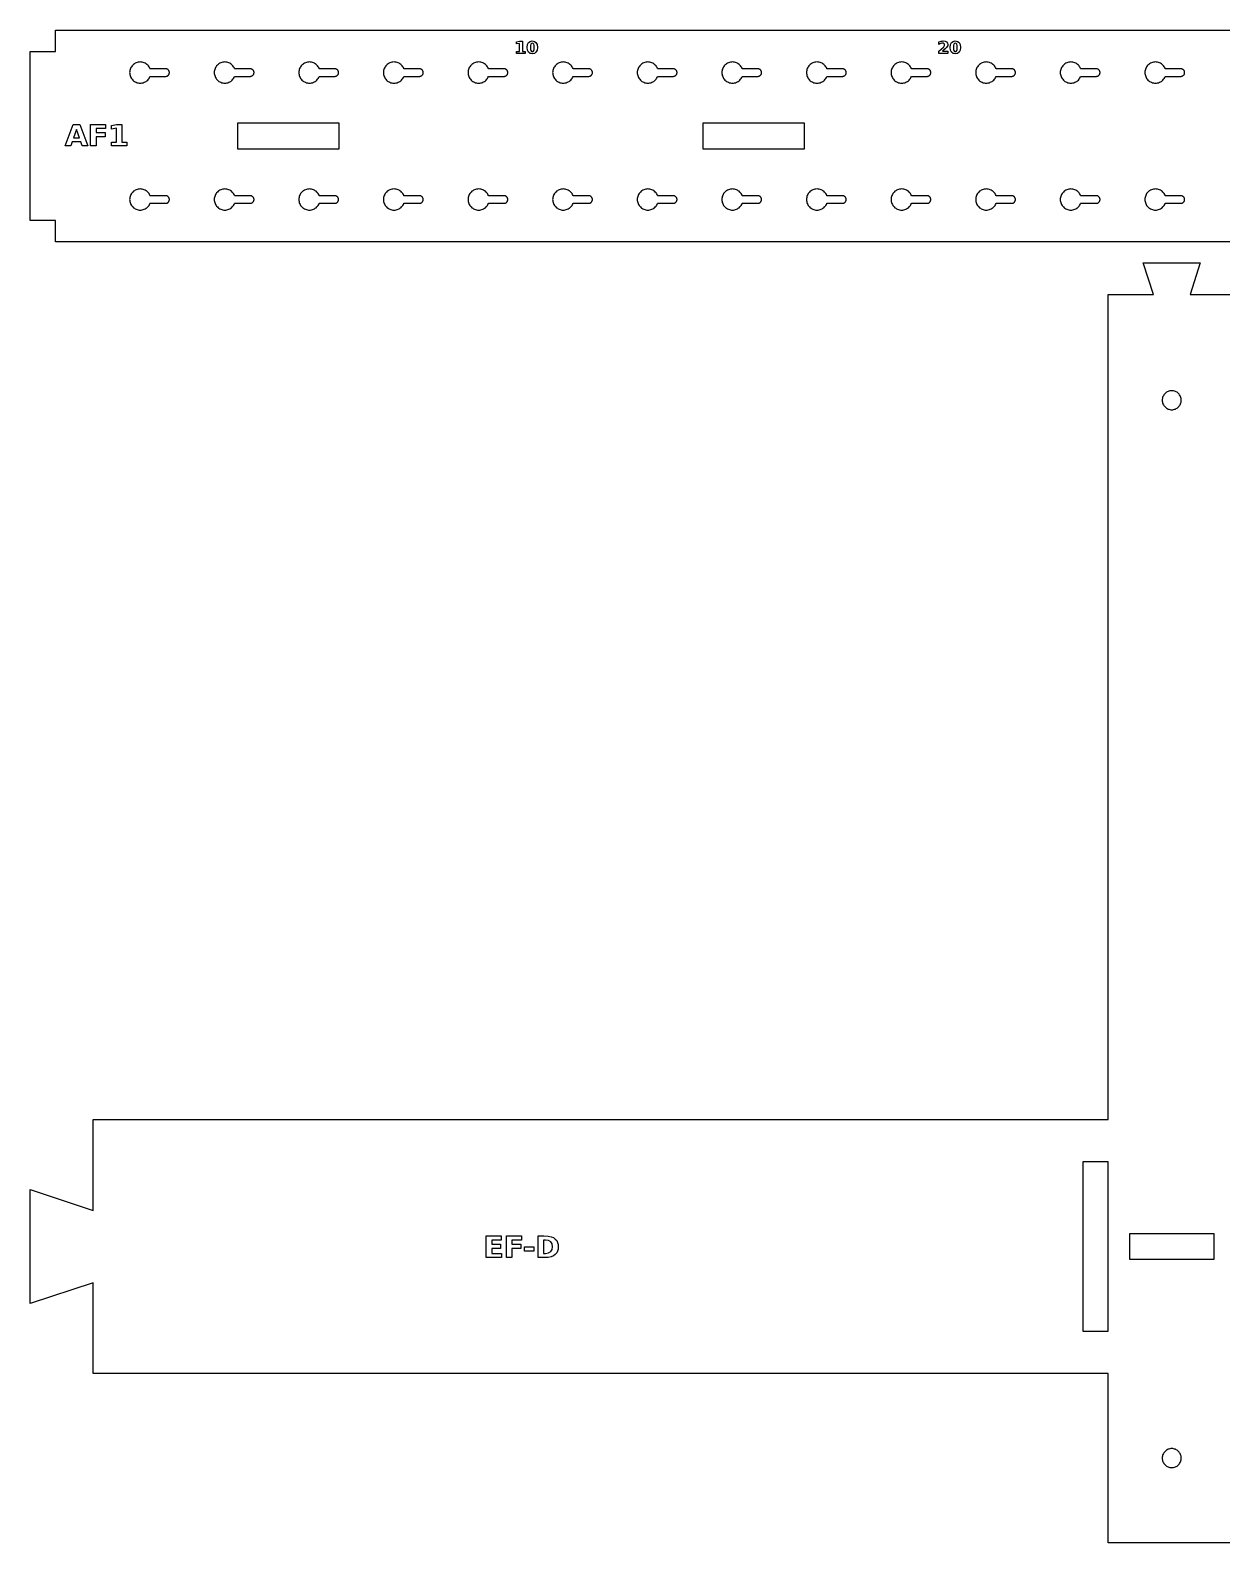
# Model space of a CAD drawing. Header units: millimetres. Extents: x 12 to 587, y 12 to 370.
# Drawn here: x 12.5 to 294.2, y 12.5 to 369.9 of the extents above; entities that cross this region are included whole.
import ezdxf

# ---------------------------------------------------------------- set-up
doc = ezdxf.new("R2010")
doc.units = ezdxf.units.MM
doc.layers.add('CUT', color=1, linetype='Continuous')
doc.layers.add('ENGRAVE', color=5, linetype='Continuous')

msp = doc.modelspace()

# ---------------------------------------------------------------- linework, layer by layer
at = {"layer": 'CUT', "color": 1}
for points in [[(18.5, 369.93), (448.5, 369.93), (448.5, 350.67), (458.4, 353.93), (458.4, 335.93), (448.5, 339.18), (448.5, 319.93), (18.5, 319.93), (18.5, 324.93), (12.5, 324.93), (12.5, 364.93), (18.5, 364.93)], [(40.43, 358.34), (40.58, 358.54), (40.7, 358.75), (40.81, 358.97), (40.83, 359.03), (44.5, 359.03), (44.59, 359.03), (44.68, 359.04), (44.76, 359.06), (44.84, 359.09), (44.92, 359.13), (45, 359.18), (45.07, 359.23), (45.14, 359.29), (45.2, 359.35), (45.25, 359.42), (45.29, 359.5), (45.33, 359.58), (45.36, 359.66), (45.38, 359.75), (45.4, 359.84), (45.4, 359.93), (45.4, 360.01), (45.38, 360.1), (45.36, 360.19), (45.33, 360.27), (45.29, 360.35), (45.25, 360.43), (45.2, 360.5), (45.14, 360.56), (45.07, 360.62), (45, 360.67), (44.92, 360.72), (44.84, 360.76), (44.76, 360.79), (44.68, 360.81), (44.59, 360.82), (44.5, 360.82), (40.83, 360.82), (40.81, 360.88), (40.7, 361.1), (40.58, 361.31), (40.43, 361.51), (40.27, 361.69), (40.09, 361.86), (39.89, 362), (39.68, 362.13), (39.46, 362.23), (39.23, 362.32), (38.99, 362.38), (38.75, 362.41), (38.5, 362.43), (38.25, 362.41), (38.01, 362.38), (37.77, 362.32), (37.54, 362.23), (37.32, 362.13), (37.11, 362), (36.91, 361.86), (36.73, 361.69), (36.57, 361.51), (36.42, 361.31), (36.3, 361.1), (36.19, 360.88), (36.11, 360.65), (36.05, 360.41), (36.01, 360.17), (36, 359.93), (36.01, 359.68), (36.05, 359.44), (36.11, 359.2), (36.19, 358.97), (36.3, 358.75), (36.42, 358.54), (36.57, 358.34), (36.73, 358.16), (36.91, 357.99), (37.11, 357.85), (37.32, 357.72), (37.54, 357.62), (37.77, 357.53), (38.01, 357.47), (38.25, 357.44), (38.5, 357.43), (38.75, 357.44), (38.99, 357.47), (39.23, 357.53), (39.46, 357.62), (39.68, 357.72), (39.89, 357.85), (40.09, 357.99), (40.27, 358.16)], [(60.43, 358.34), (60.58, 358.54), (60.7, 358.75), (60.81, 358.97), (60.83, 359.03), (64.5, 359.03), (64.59, 359.03), (64.68, 359.04), (64.76, 359.06), (64.84, 359.09), (64.92, 359.13), (65, 359.18), (65.07, 359.23), (65.14, 359.29), (65.2, 359.35), (65.25, 359.42), (65.29, 359.5), (65.33, 359.58), (65.36, 359.66), (65.38, 359.75), (65.4, 359.84), (65.4, 359.93), (65.4, 360.01), (65.38, 360.1), (65.36, 360.19), (65.33, 360.27), (65.29, 360.35), (65.25, 360.43), (65.2, 360.5), (65.14, 360.56), (65.07, 360.62), (65, 360.67), (64.92, 360.72), (64.84, 360.76), (64.76, 360.79), (64.68, 360.81), (64.59, 360.82), (64.5, 360.82), (60.83, 360.82), (60.81, 360.88), (60.7, 361.1), (60.58, 361.31), (60.43, 361.51), (60.27, 361.69), (60.09, 361.86), (59.89, 362), (59.68, 362.13), (59.46, 362.23), (59.23, 362.32), (58.99, 362.38), (58.75, 362.41), (58.5, 362.43), (58.25, 362.41), (58.01, 362.38), (57.77, 362.32), (57.54, 362.23), (57.32, 362.13), (57.11, 362), (56.91, 361.86), (56.73, 361.69), (56.57, 361.51), (56.42, 361.31), (56.3, 361.1), (56.19, 360.88), (56.11, 360.65), (56.05, 360.41), (56.01, 360.17), (56, 359.93), (56.01, 359.68), (56.05, 359.44), (56.11, 359.2), (56.19, 358.97), (56.3, 358.75), (56.42, 358.54), (56.57, 358.34), (56.73, 358.16), (56.91, 357.99), (57.11, 357.85), (57.32, 357.72), (57.54, 357.62), (57.77, 357.53), (58.01, 357.47), (58.25, 357.44), (58.5, 357.43), (58.75, 357.44), (58.99, 357.47), (59.23, 357.53), (59.46, 357.62), (59.68, 357.72), (59.89, 357.85), (60.09, 357.99), (60.27, 358.16)], [(80.43, 358.34), (80.58, 358.54), (80.7, 358.75), (80.81, 358.97), (80.83, 359.03), (84.5, 359.03), (84.59, 359.03), (84.68, 359.04), (84.76, 359.06), (84.84, 359.09), (84.92, 359.13), (85, 359.18), (85.07, 359.23), (85.14, 359.29), (85.2, 359.35), (85.25, 359.42), (85.29, 359.5), (85.33, 359.58), (85.36, 359.66), (85.38, 359.75), (85.4, 359.84), (85.4, 359.93), (85.4, 360.01), (85.38, 360.1), (85.36, 360.19), (85.33, 360.27), (85.29, 360.35), (85.25, 360.43), (85.2, 360.5), (85.14, 360.56), (85.07, 360.62), (85, 360.67), (84.92, 360.72), (84.84, 360.76), (84.76, 360.79), (84.68, 360.81), (84.59, 360.82), (84.5, 360.82), (80.83, 360.82), (80.81, 360.88), (80.7, 361.1), (80.58, 361.31), (80.43, 361.51), (80.27, 361.69), (80.09, 361.86), (79.89, 362), (79.68, 362.13), (79.46, 362.23), (79.23, 362.32), (78.99, 362.38), (78.75, 362.41), (78.5, 362.43), (78.25, 362.41), (78.01, 362.38), (77.77, 362.32), (77.54, 362.23), (77.32, 362.13), (77.11, 362), (76.91, 361.86), (76.73, 361.69), (76.57, 361.51), (76.42, 361.31), (76.3, 361.1), (76.19, 360.88), (76.11, 360.65), (76.05, 360.41), (76.01, 360.17), (76, 359.93), (76.01, 359.68), (76.05, 359.44), (76.11, 359.2), (76.19, 358.97), (76.3, 358.75), (76.42, 358.54), (76.57, 358.34), (76.73, 358.16), (76.91, 357.99), (77.11, 357.85), (77.32, 357.72), (77.54, 357.62), (77.77, 357.53), (78.01, 357.47), (78.25, 357.44), (78.5, 357.43), (78.75, 357.44), (78.99, 357.47), (79.23, 357.53), (79.46, 357.62), (79.68, 357.72), (79.89, 357.85), (80.09, 357.99), (80.27, 358.16)], [(100.43, 358.34), (100.58, 358.54), (100.7, 358.75), (100.81, 358.97), (100.83, 359.03), (104.5, 359.03), (104.59, 359.03), (104.68, 359.04), (104.76, 359.06), (104.84, 359.09), (104.92, 359.13), (105, 359.18), (105.07, 359.23), (105.14, 359.29), (105.2, 359.35), (105.25, 359.42), (105.29, 359.5), (105.33, 359.58), (105.36, 359.66), (105.38, 359.75), (105.4, 359.84), (105.4, 359.93), (105.4, 360.01), (105.38, 360.1), (105.36, 360.19), (105.33, 360.27), (105.29, 360.35), (105.25, 360.43), (105.2, 360.5), (105.14, 360.56), (105.07, 360.62), (105, 360.67), (104.92, 360.72), (104.84, 360.76), (104.76, 360.79), (104.68, 360.81), (104.59, 360.82), (104.5, 360.82), (100.83, 360.82), (100.81, 360.88), (100.7, 361.1), (100.58, 361.31), (100.43, 361.51), (100.27, 361.69), (100.09, 361.86), (99.89, 362), (99.68, 362.13), (99.46, 362.23), (99.23, 362.32), (98.99, 362.38), (98.75, 362.41), (98.5, 362.43), (98.25, 362.41), (98.01, 362.38), (97.77, 362.32), (97.54, 362.23), (97.32, 362.13), (97.11, 362), (96.91, 361.86), (96.73, 361.69), (96.57, 361.51), (96.42, 361.31), (96.3, 361.1), (96.19, 360.88), (96.11, 360.65), (96.05, 360.41), (96.01, 360.17), (96, 359.93), (96.01, 359.68), (96.05, 359.44), (96.11, 359.2), (96.19, 358.97), (96.3, 358.75), (96.42, 358.54), (96.57, 358.34), (96.73, 358.16), (96.91, 357.99), (97.11, 357.85), (97.32, 357.72), (97.54, 357.62), (97.77, 357.53), (98.01, 357.47), (98.25, 357.44), (98.5, 357.43), (98.75, 357.44), (98.99, 357.47), (99.23, 357.53), (99.46, 357.62), (99.68, 357.72), (99.89, 357.85), (100.09, 357.99), (100.27, 358.16)], [(120.43, 358.34), (120.58, 358.54), (120.7, 358.75), (120.81, 358.97), (120.83, 359.03), (124.5, 359.03), (124.59, 359.03), (124.68, 359.04), (124.76, 359.06), (124.84, 359.09), (124.92, 359.13), (125, 359.18), (125.07, 359.23), (125.14, 359.29), (125.2, 359.35), (125.25, 359.42), (125.29, 359.5), (125.33, 359.58), (125.36, 359.66), (125.38, 359.75), (125.4, 359.84), (125.4, 359.93), (125.4, 360.01), (125.38, 360.1), (125.36, 360.19), (125.33, 360.27), (125.29, 360.35), (125.25, 360.43), (125.2, 360.5), (125.14, 360.56), (125.07, 360.62), (125, 360.67), (124.92, 360.72), (124.84, 360.76), (124.76, 360.79), (124.68, 360.81), (124.59, 360.82), (124.5, 360.82), (120.83, 360.82), (120.81, 360.88), (120.7, 361.1), (120.58, 361.31), (120.43, 361.51), (120.27, 361.69), (120.09, 361.86), (119.89, 362), (119.68, 362.13), (119.46, 362.23), (119.23, 362.32), (118.99, 362.38), (118.75, 362.41), (118.5, 362.43), (118.25, 362.41), (118.01, 362.38), (117.77, 362.32), (117.54, 362.23), (117.32, 362.13), (117.11, 362), (116.91, 361.86), (116.73, 361.69), (116.57, 361.51), (116.42, 361.31), (116.3, 361.1), (116.19, 360.88), (116.11, 360.65), (116.05, 360.41), (116.01, 360.17), (116, 359.93), (116.01, 359.68), (116.05, 359.44), (116.11, 359.2), (116.19, 358.97), (116.3, 358.75), (116.42, 358.54), (116.57, 358.34), (116.73, 358.16), (116.91, 357.99), (117.11, 357.85), (117.32, 357.72), (117.54, 357.62), (117.77, 357.53), (118.01, 357.47), (118.25, 357.44), (118.5, 357.43), (118.75, 357.44), (118.99, 357.47), (119.23, 357.53), (119.46, 357.62), (119.68, 357.72), (119.89, 357.85), (120.09, 357.99), (120.27, 358.16)], [(140.43, 358.34), (140.58, 358.54), (140.7, 358.75), (140.81, 358.97), (140.83, 359.03), (144.5, 359.03), (144.59, 359.03), (144.68, 359.04), (144.76, 359.06), (144.84, 359.09), (144.92, 359.13), (145, 359.18), (145.07, 359.23), (145.14, 359.29), (145.2, 359.35), (145.25, 359.42), (145.29, 359.5), (145.33, 359.58), (145.36, 359.66), (145.38, 359.75), (145.4, 359.84), (145.4, 359.93), (145.4, 360.01), (145.38, 360.1), (145.36, 360.19), (145.33, 360.27), (145.29, 360.35), (145.25, 360.43), (145.2, 360.5), (145.14, 360.56), (145.07, 360.62), (145, 360.67), (144.92, 360.72), (144.84, 360.76), (144.76, 360.79), (144.68, 360.81), (144.59, 360.82), (144.5, 360.82), (140.83, 360.82), (140.81, 360.88), (140.7, 361.1), (140.58, 361.31), (140.43, 361.51), (140.27, 361.69), (140.09, 361.86), (139.89, 362), (139.68, 362.13), (139.46, 362.23), (139.23, 362.32), (138.99, 362.38), (138.75, 362.41), (138.5, 362.43), (138.25, 362.41), (138.01, 362.38), (137.77, 362.32), (137.54, 362.23), (137.32, 362.13), (137.11, 362), (136.91, 361.86), (136.73, 361.69), (136.57, 361.51), (136.42, 361.31), (136.3, 361.1), (136.19, 360.88), (136.11, 360.65), (136.05, 360.41), (136.01, 360.17), (136, 359.93), (136.01, 359.68), (136.05, 359.44), (136.11, 359.2), (136.19, 358.97), (136.3, 358.75), (136.42, 358.54), (136.57, 358.34), (136.73, 358.16), (136.91, 357.99), (137.11, 357.85), (137.32, 357.72), (137.54, 357.62), (137.77, 357.53), (138.01, 357.47), (138.25, 357.44), (138.5, 357.43), (138.75, 357.44), (138.99, 357.47), (139.23, 357.53), (139.46, 357.62), (139.68, 357.72), (139.89, 357.85), (140.09, 357.99), (140.27, 358.16)], [(160.43, 358.34), (160.58, 358.54), (160.7, 358.75), (160.81, 358.97), (160.83, 359.03), (164.5, 359.03), (164.59, 359.03), (164.68, 359.04), (164.76, 359.06), (164.84, 359.09), (164.92, 359.13), (165, 359.18), (165.07, 359.23), (165.14, 359.29), (165.2, 359.35), (165.25, 359.42), (165.29, 359.5), (165.33, 359.58), (165.36, 359.66), (165.38, 359.75), (165.4, 359.84), (165.4, 359.93), (165.4, 360.01), (165.38, 360.1), (165.36, 360.19), (165.33, 360.27), (165.29, 360.35), (165.25, 360.43), (165.2, 360.5), (165.14, 360.56), (165.07, 360.62), (165, 360.67), (164.92, 360.72), (164.84, 360.76), (164.76, 360.79), (164.68, 360.81), (164.59, 360.82), (164.5, 360.82), (160.83, 360.82), (160.81, 360.88), (160.7, 361.1), (160.58, 361.31), (160.43, 361.51), (160.27, 361.69), (160.09, 361.86), (159.89, 362), (159.68, 362.13), (159.46, 362.23), (159.23, 362.32), (158.99, 362.38), (158.75, 362.41), (158.5, 362.43), (158.25, 362.41), (158.01, 362.38), (157.77, 362.32), (157.54, 362.23), (157.32, 362.13), (157.11, 362), (156.91, 361.86), (156.73, 361.69), (156.57, 361.51), (156.42, 361.31), (156.3, 361.1), (156.19, 360.88), (156.11, 360.65), (156.05, 360.41), (156.01, 360.17), (156, 359.93), (156.01, 359.68), (156.05, 359.44), (156.11, 359.2), (156.19, 358.97), (156.3, 358.75), (156.42, 358.54), (156.57, 358.34), (156.73, 358.16), (156.91, 357.99), (157.11, 357.85), (157.32, 357.72), (157.54, 357.62), (157.77, 357.53), (158.01, 357.47), (158.25, 357.44), (158.5, 357.43), (158.75, 357.44), (158.99, 357.47), (159.23, 357.53), (159.46, 357.62), (159.68, 357.72), (159.89, 357.85), (160.09, 357.99), (160.27, 358.16)], [(180.43, 358.34), (180.58, 358.54), (180.7, 358.75), (180.81, 358.97), (180.83, 359.03), (184.5, 359.03), (184.59, 359.03), (184.68, 359.04), (184.76, 359.06), (184.84, 359.09), (184.92, 359.13), (185, 359.18), (185.07, 359.23), (185.14, 359.29), (185.2, 359.35), (185.25, 359.42), (185.29, 359.5), (185.33, 359.58), (185.36, 359.66), (185.38, 359.75), (185.4, 359.84), (185.4, 359.93), (185.4, 360.01), (185.38, 360.1), (185.36, 360.19), (185.33, 360.27), (185.29, 360.35), (185.25, 360.43), (185.2, 360.5), (185.14, 360.56), (185.07, 360.62), (185, 360.67), (184.92, 360.72), (184.84, 360.76), (184.76, 360.79), (184.68, 360.81), (184.59, 360.82), (184.5, 360.82), (180.83, 360.82), (180.81, 360.88), (180.7, 361.1), (180.58, 361.31), (180.43, 361.51), (180.27, 361.69), (180.09, 361.86), (179.89, 362), (179.68, 362.13), (179.46, 362.23), (179.23, 362.32), (178.99, 362.38), (178.75, 362.41), (178.5, 362.43), (178.25, 362.41), (178.01, 362.38), (177.77, 362.32), (177.54, 362.23), (177.32, 362.13), (177.11, 362), (176.91, 361.86), (176.73, 361.69), (176.57, 361.51), (176.42, 361.31), (176.3, 361.1), (176.19, 360.88), (176.11, 360.65), (176.05, 360.41), (176.01, 360.17), (176, 359.93), (176.01, 359.68), (176.05, 359.44), (176.11, 359.2), (176.19, 358.97), (176.3, 358.75), (176.42, 358.54), (176.57, 358.34), (176.73, 358.16), (176.91, 357.99), (177.11, 357.85), (177.32, 357.72), (177.54, 357.62), (177.77, 357.53), (178.01, 357.47), (178.25, 357.44), (178.5, 357.43), (178.75, 357.44), (178.99, 357.47), (179.23, 357.53), (179.46, 357.62), (179.68, 357.72), (179.89, 357.85), (180.09, 357.99), (180.27, 358.16)], [(200.43, 358.34), (200.58, 358.54), (200.7, 358.75), (200.81, 358.97), (200.83, 359.03), (204.5, 359.03), (204.59, 359.03), (204.68, 359.04), (204.76, 359.06), (204.84, 359.09), (204.92, 359.13), (205, 359.18), (205.07, 359.23), (205.14, 359.29), (205.2, 359.35), (205.25, 359.42), (205.29, 359.5), (205.33, 359.58), (205.36, 359.66), (205.38, 359.75), (205.4, 359.84), (205.4, 359.93), (205.4, 360.01), (205.38, 360.1), (205.36, 360.19), (205.33, 360.27), (205.29, 360.35), (205.25, 360.43), (205.2, 360.5), (205.14, 360.56), (205.07, 360.62), (205, 360.67), (204.92, 360.72), (204.84, 360.76), (204.76, 360.79), (204.68, 360.81), (204.59, 360.82), (204.5, 360.82), (200.83, 360.82), (200.81, 360.88), (200.7, 361.1), (200.58, 361.31), (200.43, 361.51), (200.27, 361.69), (200.09, 361.86), (199.89, 362), (199.68, 362.13), (199.46, 362.23), (199.23, 362.32), (198.99, 362.38), (198.75, 362.41), (198.5, 362.43), (198.25, 362.41), (198.01, 362.38), (197.77, 362.32), (197.54, 362.23), (197.32, 362.13), (197.11, 362), (196.91, 361.86), (196.73, 361.69), (196.57, 361.51), (196.42, 361.31), (196.3, 361.1), (196.19, 360.88), (196.11, 360.65), (196.05, 360.41), (196.01, 360.17), (196, 359.93), (196.01, 359.68), (196.05, 359.44), (196.11, 359.2), (196.19, 358.97), (196.3, 358.75), (196.42, 358.54), (196.57, 358.34), (196.73, 358.16), (196.91, 357.99), (197.11, 357.85), (197.32, 357.72), (197.54, 357.62), (197.77, 357.53), (198.01, 357.47), (198.25, 357.44), (198.5, 357.43), (198.75, 357.44), (198.99, 357.47), (199.23, 357.53), (199.46, 357.62), (199.68, 357.72), (199.89, 357.85), (200.09, 357.99), (200.27, 358.16)], [(220.27, 358.16), (220.43, 358.34), (220.58, 358.54), (220.7, 358.75), (220.81, 358.97), (220.83, 359.03), (224.5, 359.03), (224.59, 359.03), (224.68, 359.04), (224.76, 359.06), (224.84, 359.09), (224.92, 359.13), (225, 359.18), (225.07, 359.23), (225.14, 359.29), (225.2, 359.35), (225.25, 359.42), (225.29, 359.5), (225.33, 359.58), (225.36, 359.66), (225.38, 359.75), (225.4, 359.84), (225.4, 359.93), (225.4, 360.01), (225.38, 360.1), (225.36, 360.19), (225.33, 360.27), (225.29, 360.35), (225.25, 360.43), (225.2, 360.5), (225.14, 360.56), (225.07, 360.62), (225, 360.67), (224.92, 360.72), (224.84, 360.76), (224.76, 360.79), (224.68, 360.81), (224.59, 360.82), (224.5, 360.82), (220.83, 360.82), (220.81, 360.88), (220.7, 361.1), (220.58, 361.31), (220.43, 361.51), (220.27, 361.69), (220.09, 361.86), (219.89, 362), (219.68, 362.13), (219.46, 362.23), (219.23, 362.32), (218.99, 362.38), (218.75, 362.41), (218.5, 362.43), (218.25, 362.41), (218.01, 362.38), (217.77, 362.32), (217.54, 362.23), (217.32, 362.13), (217.11, 362), (216.91, 361.86), (216.73, 361.69), (216.57, 361.51), (216.42, 361.31), (216.3, 361.1), (216.19, 360.88), (216.11, 360.65), (216.05, 360.41), (216.01, 360.17), (216, 359.93), (216.01, 359.68), (216.05, 359.44), (216.11, 359.2), (216.19, 358.97), (216.3, 358.75), (216.42, 358.54), (216.57, 358.34), (216.73, 358.16), (216.91, 357.99), (217.11, 357.85), (217.32, 357.72), (217.54, 357.62), (217.77, 357.53), (218.01, 357.47), (218.25, 357.44), (218.5, 357.43), (218.75, 357.44), (218.99, 357.47), (219.23, 357.53), (219.46, 357.62), (219.68, 357.72), (219.89, 357.85), (220.09, 357.99)], [(240.27, 358.16), (240.43, 358.34), (240.58, 358.54), (240.7, 358.75), (240.81, 358.97), (240.83, 359.03), (244.5, 359.03), (244.59, 359.03), (244.68, 359.04), (244.76, 359.06), (244.84, 359.09), (244.92, 359.13), (245, 359.18), (245.07, 359.23), (245.14, 359.29), (245.2, 359.35), (245.25, 359.42), (245.29, 359.5), (245.33, 359.58), (245.36, 359.66), (245.38, 359.75), (245.4, 359.84), (245.4, 359.93), (245.4, 360.01), (245.38, 360.1), (245.36, 360.19), (245.33, 360.27), (245.29, 360.35), (245.25, 360.43), (245.2, 360.5), (245.14, 360.56), (245.07, 360.62), (245, 360.67), (244.92, 360.72), (244.84, 360.76), (244.76, 360.79), (244.68, 360.81), (244.59, 360.82), (244.5, 360.82), (240.83, 360.82), (240.81, 360.88), (240.7, 361.1), (240.58, 361.31), (240.43, 361.51), (240.27, 361.69), (240.09, 361.86), (239.89, 362), (239.68, 362.13), (239.46, 362.23), (239.23, 362.32), (238.99, 362.38), (238.75, 362.41), (238.5, 362.43), (238.25, 362.41), (238.01, 362.38), (237.77, 362.32), (237.54, 362.23), (237.32, 362.13), (237.11, 362), (236.91, 361.86), (236.73, 361.69), (236.57, 361.51), (236.42, 361.31), (236.3, 361.1), (236.19, 360.88), (236.11, 360.65), (236.05, 360.41), (236.01, 360.17), (236, 359.93), (236.01, 359.68), (236.05, 359.44), (236.11, 359.2), (236.19, 358.97), (236.3, 358.75), (236.42, 358.54), (236.57, 358.34), (236.73, 358.16), (236.91, 357.99), (237.11, 357.85), (237.32, 357.72), (237.54, 357.62), (237.77, 357.53), (238.01, 357.47), (238.25, 357.44), (238.5, 357.43), (238.75, 357.44), (238.99, 357.47), (239.23, 357.53), (239.46, 357.62), (239.68, 357.72), (239.89, 357.85), (240.09, 357.99)], [(260.43, 358.34), (260.58, 358.54), (260.7, 358.75), (260.81, 358.97), (260.83, 359.03), (264.5, 359.03), (264.59, 359.03), (264.68, 359.04), (264.76, 359.06), (264.84, 359.09), (264.92, 359.13), (265, 359.18), (265.07, 359.23), (265.14, 359.29), (265.2, 359.35), (265.25, 359.42), (265.29, 359.5), (265.33, 359.58), (265.36, 359.66), (265.38, 359.75), (265.4, 359.84), (265.4, 359.93), (265.4, 360.01), (265.38, 360.1), (265.36, 360.19), (265.33, 360.27), (265.29, 360.35), (265.25, 360.43), (265.2, 360.5), (265.14, 360.56), (265.07, 360.62), (265, 360.67), (264.92, 360.72), (264.84, 360.76), (264.76, 360.79), (264.68, 360.81), (264.59, 360.82), (264.5, 360.82), (260.83, 360.82), (260.81, 360.88), (260.7, 361.1), (260.58, 361.31), (260.43, 361.51), (260.27, 361.69), (260.09, 361.86), (259.89, 362), (259.68, 362.13), (259.46, 362.23), (259.23, 362.32), (258.99, 362.38), (258.75, 362.41), (258.5, 362.43), (258.25, 362.41), (258.01, 362.38), (257.77, 362.32), (257.54, 362.23), (257.32, 362.13), (257.11, 362), (256.91, 361.86), (256.73, 361.69), (256.57, 361.51), (256.42, 361.31), (256.3, 361.1), (256.19, 360.88), (256.11, 360.65), (256.05, 360.41), (256.01, 360.17), (256, 359.93), (256.01, 359.68), (256.05, 359.44), (256.11, 359.2), (256.19, 358.97), (256.3, 358.75), (256.42, 358.54), (256.57, 358.34), (256.73, 358.16), (256.91, 357.99), (257.11, 357.85), (257.32, 357.72), (257.54, 357.62), (257.77, 357.53), (258.01, 357.47), (258.25, 357.44), (258.5, 357.43), (258.75, 357.44), (258.99, 357.47), (259.23, 357.53), (259.46, 357.62), (259.68, 357.72), (259.89, 357.85), (260.09, 357.99), (260.27, 358.16)], [(280.43, 358.34), (280.58, 358.54), (280.7, 358.75), (280.81, 358.97), (280.83, 359.03), (284.5, 359.03), (284.59, 359.03), (284.68, 359.04), (284.76, 359.06), (284.84, 359.09), (284.92, 359.13), (285, 359.18), (285.07, 359.23), (285.14, 359.29), (285.2, 359.35), (285.25, 359.42), (285.29, 359.5), (285.33, 359.58), (285.36, 359.66), (285.38, 359.75), (285.4, 359.84), (285.4, 359.93), (285.4, 360.01), (285.38, 360.1), (285.36, 360.19), (285.33, 360.27), (285.29, 360.35), (285.25, 360.43), (285.2, 360.5), (285.14, 360.56), (285.07, 360.62), (285, 360.67), (284.92, 360.72), (284.84, 360.76), (284.76, 360.79), (284.68, 360.81), (284.59, 360.82), (284.5, 360.82), (280.83, 360.82), (280.81, 360.88), (280.7, 361.1), (280.58, 361.31), (280.43, 361.51), (280.27, 361.69), (280.09, 361.86), (279.89, 362), (279.68, 362.13), (279.46, 362.23), (279.23, 362.32), (278.99, 362.38), (278.75, 362.41), (278.5, 362.43), (278.25, 362.41), (278.01, 362.38), (277.77, 362.32), (277.54, 362.23), (277.32, 362.13), (277.11, 362), (276.91, 361.86), (276.73, 361.69), (276.57, 361.51), (276.42, 361.31), (276.3, 361.1), (276.19, 360.88), (276.11, 360.65), (276.05, 360.41), (276.01, 360.17), (276, 359.93), (276.01, 359.68), (276.05, 359.44), (276.11, 359.2), (276.19, 358.97), (276.3, 358.75), (276.42, 358.54), (276.57, 358.34), (276.73, 358.16), (276.91, 357.99), (277.11, 357.85), (277.32, 357.72), (277.54, 357.62), (277.77, 357.53), (278.01, 357.47), (278.25, 357.44), (278.5, 357.43), (278.75, 357.44), (278.99, 357.47), (279.23, 357.53), (279.46, 357.62), (279.68, 357.72), (279.89, 357.85), (280.09, 357.99), (280.27, 358.16)], [(85.5, 341.93), (85.5, 347.93), (61.5, 347.93), (61.5, 341.93)], [(195.5, 341.93), (195.5, 347.93), (171.5, 347.93), (171.5, 341.93)], [(40.43, 328.34), (40.58, 328.54), (40.7, 328.75), (40.81, 328.97), (40.83, 329.03), (44.5, 329.03), (44.59, 329.03), (44.68, 329.04), (44.76, 329.06), (44.84, 329.09), (44.92, 329.13), (45, 329.18), (45.07, 329.23), (45.14, 329.29), (45.2, 329.35), (45.25, 329.42), (45.29, 329.5), (45.33, 329.58), (45.36, 329.66), (45.38, 329.75), (45.4, 329.84), (45.4, 329.93), (45.4, 330.01), (45.38, 330.1), (45.36, 330.19), (45.33, 330.27), (45.29, 330.35), (45.25, 330.43), (45.2, 330.5), (45.14, 330.56), (45.07, 330.62), (45, 330.67), (44.92, 330.72), (44.84, 330.76), (44.76, 330.79), (44.68, 330.81), (44.59, 330.82), (44.5, 330.82), (40.83, 330.82), (40.81, 330.88), (40.7, 331.1), (40.58, 331.31), (40.43, 331.51), (40.27, 331.69), (40.09, 331.86), (39.89, 332), (39.68, 332.13), (39.46, 332.23), (39.23, 332.32), (38.99, 332.38), (38.75, 332.41), (38.5, 332.43), (38.25, 332.41), (38.01, 332.38), (37.77, 332.32), (37.54, 332.23), (37.32, 332.13), (37.11, 332), (36.91, 331.86), (36.73, 331.69), (36.57, 331.51), (36.42, 331.31), (36.3, 331.1), (36.19, 330.88), (36.11, 330.65), (36.05, 330.41), (36.01, 330.17), (36, 329.93), (36.01, 329.68), (36.05, 329.44), (36.11, 329.2), (36.19, 328.97), (36.3, 328.75), (36.42, 328.54), (36.57, 328.34), (36.73, 328.16), (36.91, 327.99), (37.11, 327.85), (37.32, 327.72), (37.54, 327.62), (37.77, 327.53), (38.01, 327.47), (38.25, 327.44), (38.5, 327.43), (38.75, 327.44), (38.99, 327.47), (39.23, 327.53), (39.46, 327.62), (39.68, 327.72), (39.89, 327.85), (40.09, 327.99), (40.27, 328.16)], [(60.43, 328.34), (60.58, 328.54), (60.7, 328.75), (60.81, 328.97), (60.83, 329.03), (64.5, 329.03), (64.59, 329.03), (64.68, 329.04), (64.76, 329.06), (64.84, 329.09), (64.92, 329.13), (65, 329.18), (65.07, 329.23), (65.14, 329.29), (65.2, 329.35), (65.25, 329.42), (65.29, 329.5), (65.33, 329.58), (65.36, 329.66), (65.38, 329.75), (65.4, 329.84), (65.4, 329.93), (65.4, 330.01), (65.38, 330.1), (65.36, 330.19), (65.33, 330.27), (65.29, 330.35), (65.25, 330.43), (65.2, 330.5), (65.14, 330.56), (65.07, 330.62), (65, 330.67), (64.92, 330.72), (64.84, 330.76), (64.76, 330.79), (64.68, 330.81), (64.59, 330.82), (64.5, 330.82), (60.83, 330.82), (60.81, 330.88), (60.7, 331.1), (60.58, 331.31), (60.43, 331.51), (60.27, 331.69), (60.09, 331.86), (59.89, 332), (59.68, 332.13), (59.46, 332.23), (59.23, 332.32), (58.99, 332.38), (58.75, 332.41), (58.5, 332.43), (58.25, 332.41), (58.01, 332.38), (57.77, 332.32), (57.54, 332.23), (57.32, 332.13), (57.11, 332), (56.91, 331.86), (56.73, 331.69), (56.57, 331.51), (56.42, 331.31), (56.3, 331.1), (56.19, 330.88), (56.11, 330.65), (56.05, 330.41), (56.01, 330.17), (56, 329.93), (56.01, 329.68), (56.05, 329.44), (56.11, 329.2), (56.19, 328.97), (56.3, 328.75), (56.42, 328.54), (56.57, 328.34), (56.73, 328.16), (56.91, 327.99), (57.11, 327.85), (57.32, 327.72), (57.54, 327.62), (57.77, 327.53), (58.01, 327.47), (58.25, 327.44), (58.5, 327.43), (58.75, 327.44), (58.99, 327.47), (59.23, 327.53), (59.46, 327.62), (59.68, 327.72), (59.89, 327.85), (60.09, 327.99), (60.27, 328.16)], [(80.43, 328.34), (80.58, 328.54), (80.7, 328.75), (80.81, 328.97), (80.83, 329.03), (84.5, 329.03), (84.59, 329.03), (84.68, 329.04), (84.76, 329.06), (84.84, 329.09), (84.92, 329.13), (85, 329.18), (85.07, 329.23), (85.14, 329.29), (85.2, 329.35), (85.25, 329.42), (85.29, 329.5), (85.33, 329.58), (85.36, 329.66), (85.38, 329.75), (85.4, 329.84), (85.4, 329.93), (85.4, 330.01), (85.38, 330.1), (85.36, 330.19), (85.33, 330.27), (85.29, 330.35), (85.25, 330.43), (85.2, 330.5), (85.14, 330.56), (85.07, 330.62), (85, 330.67), (84.92, 330.72), (84.84, 330.76), (84.76, 330.79), (84.68, 330.81), (84.59, 330.82), (84.5, 330.82), (80.83, 330.82), (80.81, 330.88), (80.7, 331.1), (80.58, 331.31), (80.43, 331.51), (80.27, 331.69), (80.09, 331.86), (79.89, 332), (79.68, 332.13), (79.46, 332.23), (79.23, 332.32), (78.99, 332.38), (78.75, 332.41), (78.5, 332.43), (78.25, 332.41), (78.01, 332.38), (77.77, 332.32), (77.54, 332.23), (77.32, 332.13), (77.11, 332), (76.91, 331.86), (76.73, 331.69), (76.57, 331.51), (76.42, 331.31), (76.3, 331.1), (76.19, 330.88), (76.11, 330.65), (76.05, 330.41), (76.01, 330.17), (76, 329.93), (76.01, 329.68), (76.05, 329.44), (76.11, 329.2), (76.19, 328.97), (76.3, 328.75), (76.42, 328.54), (76.57, 328.34), (76.73, 328.16), (76.91, 327.99), (77.11, 327.85), (77.32, 327.72), (77.54, 327.62), (77.77, 327.53), (78.01, 327.47), (78.25, 327.44), (78.5, 327.43), (78.75, 327.44), (78.99, 327.47), (79.23, 327.53), (79.46, 327.62), (79.68, 327.72), (79.89, 327.85), (80.09, 327.99), (80.27, 328.16)], [(100.43, 328.34), (100.58, 328.54), (100.7, 328.75), (100.81, 328.97), (100.83, 329.03), (104.5, 329.03), (104.59, 329.03), (104.68, 329.04), (104.76, 329.06), (104.84, 329.09), (104.92, 329.13), (105, 329.18), (105.07, 329.23), (105.14, 329.29), (105.2, 329.35), (105.25, 329.42), (105.29, 329.5), (105.33, 329.58), (105.36, 329.66), (105.38, 329.75), (105.4, 329.84), (105.4, 329.93), (105.4, 330.01), (105.38, 330.1), (105.36, 330.19), (105.33, 330.27), (105.29, 330.35), (105.25, 330.43), (105.2, 330.5), (105.14, 330.56), (105.07, 330.62), (105, 330.67), (104.92, 330.72), (104.84, 330.76), (104.76, 330.79), (104.68, 330.81), (104.59, 330.82), (104.5, 330.82), (100.83, 330.82), (100.81, 330.88), (100.7, 331.1), (100.58, 331.31), (100.43, 331.51), (100.27, 331.69), (100.09, 331.86), (99.89, 332), (99.68, 332.13), (99.46, 332.23), (99.23, 332.32), (98.99, 332.38), (98.75, 332.41), (98.5, 332.43), (98.25, 332.41), (98.01, 332.38), (97.77, 332.32), (97.54, 332.23), (97.32, 332.13), (97.11, 332), (96.91, 331.86), (96.73, 331.69), (96.57, 331.51), (96.42, 331.31), (96.3, 331.1), (96.19, 330.88), (96.11, 330.65), (96.05, 330.41), (96.01, 330.17), (96, 329.93), (96.01, 329.68), (96.05, 329.44), (96.11, 329.2), (96.19, 328.97), (96.3, 328.75), (96.42, 328.54), (96.57, 328.34), (96.73, 328.16), (96.91, 327.99), (97.11, 327.85), (97.32, 327.72), (97.54, 327.62), (97.77, 327.53), (98.01, 327.47), (98.25, 327.44), (98.5, 327.43), (98.75, 327.44), (98.99, 327.47), (99.23, 327.53), (99.46, 327.62), (99.68, 327.72), (99.89, 327.85), (100.09, 327.99), (100.27, 328.16)], [(120.27, 328.16), (120.43, 328.34), (120.58, 328.54), (120.7, 328.75), (120.81, 328.97), (120.83, 329.03), (124.5, 329.03), (124.59, 329.03), (124.68, 329.04), (124.76, 329.06), (124.84, 329.09), (124.92, 329.13), (125, 329.18), (125.07, 329.23), (125.14, 329.29), (125.2, 329.35), (125.25, 329.42), (125.29, 329.5), (125.33, 329.58), (125.36, 329.66), (125.38, 329.75), (125.4, 329.84), (125.4, 329.93), (125.4, 330.01), (125.38, 330.1), (125.36, 330.19), (125.33, 330.27), (125.29, 330.35), (125.25, 330.43), (125.2, 330.5), (125.14, 330.56), (125.07, 330.62), (125, 330.67), (124.92, 330.72), (124.84, 330.76), (124.76, 330.79), (124.68, 330.81), (124.59, 330.82), (124.5, 330.82), (120.83, 330.82), (120.81, 330.88), (120.7, 331.1), (120.58, 331.31), (120.43, 331.51), (120.27, 331.69), (120.09, 331.86), (119.89, 332), (119.68, 332.13), (119.46, 332.23), (119.23, 332.32), (118.99, 332.38), (118.75, 332.41), (118.5, 332.43), (118.25, 332.41), (118.01, 332.38), (117.77, 332.32), (117.54, 332.23), (117.32, 332.13), (117.11, 332), (116.91, 331.86), (116.73, 331.69), (116.57, 331.51), (116.42, 331.31), (116.3, 331.1), (116.19, 330.88), (116.11, 330.65), (116.05, 330.41), (116.01, 330.17), (116, 329.93), (116.01, 329.68), (116.05, 329.44), (116.11, 329.2), (116.19, 328.97), (116.3, 328.75), (116.42, 328.54), (116.57, 328.34), (116.73, 328.16), (116.91, 327.99), (117.11, 327.85), (117.32, 327.72), (117.54, 327.62), (117.77, 327.53), (118.01, 327.47), (118.25, 327.44), (118.5, 327.43), (118.75, 327.44), (118.99, 327.47), (119.23, 327.53), (119.46, 327.62), (119.68, 327.72), (119.89, 327.85), (120.09, 327.99)], [(140.27, 328.16), (140.43, 328.34), (140.58, 328.54), (140.7, 328.75), (140.81, 328.97), (140.83, 329.03), (144.5, 329.03), (144.59, 329.03), (144.68, 329.04), (144.76, 329.06), (144.84, 329.09), (144.92, 329.13), (145, 329.18), (145.07, 329.23), (145.14, 329.29), (145.2, 329.35), (145.25, 329.42), (145.29, 329.5), (145.33, 329.58), (145.36, 329.66), (145.38, 329.75), (145.4, 329.84), (145.4, 329.93), (145.4, 330.01), (145.38, 330.1), (145.36, 330.19), (145.33, 330.27), (145.29, 330.35), (145.25, 330.43), (145.2, 330.5), (145.14, 330.56), (145.07, 330.62), (145, 330.67), (144.92, 330.72), (144.84, 330.76), (144.76, 330.79), (144.68, 330.81), (144.59, 330.82), (144.5, 330.82), (140.83, 330.82), (140.81, 330.88), (140.7, 331.1), (140.58, 331.31), (140.43, 331.51), (140.27, 331.69), (140.09, 331.86), (139.89, 332), (139.68, 332.13), (139.46, 332.23), (139.23, 332.32), (138.99, 332.38), (138.75, 332.41), (138.5, 332.43), (138.25, 332.41), (138.01, 332.38), (137.77, 332.32), (137.54, 332.23), (137.32, 332.13), (137.11, 332), (136.91, 331.86), (136.73, 331.69), (136.57, 331.51), (136.42, 331.31), (136.3, 331.1), (136.19, 330.88), (136.11, 330.65), (136.05, 330.41), (136.01, 330.17), (136, 329.93), (136.01, 329.68), (136.05, 329.44), (136.11, 329.2), (136.19, 328.97), (136.3, 328.75), (136.42, 328.54), (136.57, 328.34), (136.73, 328.16), (136.91, 327.99), (137.11, 327.85), (137.32, 327.72), (137.54, 327.62), (137.77, 327.53), (138.01, 327.47), (138.25, 327.44), (138.5, 327.43), (138.75, 327.44), (138.99, 327.47), (139.23, 327.53), (139.46, 327.62), (139.68, 327.72), (139.89, 327.85), (140.09, 327.99)], [(160.43, 328.34), (160.58, 328.54), (160.7, 328.75), (160.81, 328.97), (160.83, 329.03), (164.5, 329.03), (164.59, 329.03), (164.68, 329.04), (164.76, 329.06), (164.84, 329.09), (164.92, 329.13), (165, 329.18), (165.07, 329.23), (165.14, 329.29), (165.2, 329.35), (165.25, 329.42), (165.29, 329.5), (165.33, 329.58), (165.36, 329.66), (165.38, 329.75), (165.4, 329.84), (165.4, 329.93), (165.4, 330.01), (165.38, 330.1), (165.36, 330.19), (165.33, 330.27), (165.29, 330.35), (165.25, 330.43), (165.2, 330.5), (165.14, 330.56), (165.07, 330.62), (165, 330.67), (164.92, 330.72), (164.84, 330.76), (164.76, 330.79), (164.68, 330.81), (164.59, 330.82), (164.5, 330.82), (160.83, 330.82), (160.81, 330.88), (160.7, 331.1), (160.58, 331.31), (160.43, 331.51), (160.27, 331.69), (160.09, 331.86), (159.89, 332), (159.68, 332.13), (159.46, 332.23), (159.23, 332.32), (158.99, 332.38), (158.75, 332.41), (158.5, 332.43), (158.25, 332.41), (158.01, 332.38), (157.77, 332.32), (157.54, 332.23), (157.32, 332.13), (157.11, 332), (156.91, 331.86), (156.73, 331.69), (156.57, 331.51), (156.42, 331.31), (156.3, 331.1), (156.19, 330.88), (156.11, 330.65), (156.05, 330.41), (156.01, 330.17), (156, 329.93), (156.01, 329.68), (156.05, 329.44), (156.11, 329.2), (156.19, 328.97), (156.3, 328.75), (156.42, 328.54), (156.57, 328.34), (156.73, 328.16), (156.91, 327.99), (157.11, 327.85), (157.32, 327.72), (157.54, 327.62), (157.77, 327.53), (158.01, 327.47), (158.25, 327.44), (158.5, 327.43), (158.75, 327.44), (158.99, 327.47), (159.23, 327.53), (159.46, 327.62), (159.68, 327.72), (159.89, 327.85), (160.09, 327.99), (160.27, 328.16)], [(180.43, 328.34), (180.58, 328.54), (180.7, 328.75), (180.81, 328.97), (180.83, 329.03), (184.5, 329.03), (184.59, 329.03), (184.68, 329.04), (184.76, 329.06), (184.84, 329.09), (184.92, 329.13), (185, 329.18), (185.07, 329.23), (185.14, 329.29), (185.2, 329.35), (185.25, 329.42), (185.29, 329.5), (185.33, 329.58), (185.36, 329.66), (185.38, 329.75), (185.4, 329.84), (185.4, 329.93), (185.4, 330.01), (185.38, 330.1), (185.36, 330.19), (185.33, 330.27), (185.29, 330.35), (185.25, 330.43), (185.2, 330.5), (185.14, 330.56), (185.07, 330.62), (185, 330.67), (184.92, 330.72), (184.84, 330.76), (184.76, 330.79), (184.68, 330.81), (184.59, 330.82), (184.5, 330.82), (180.83, 330.82), (180.81, 330.88), (180.7, 331.1), (180.58, 331.31), (180.43, 331.51), (180.27, 331.69), (180.09, 331.86), (179.89, 332), (179.68, 332.13), (179.46, 332.23), (179.23, 332.32), (178.99, 332.38), (178.75, 332.41), (178.5, 332.43), (178.25, 332.41), (178.01, 332.38), (177.77, 332.32), (177.54, 332.23), (177.32, 332.13), (177.11, 332), (176.91, 331.86), (176.73, 331.69), (176.57, 331.51), (176.42, 331.31), (176.3, 331.1), (176.19, 330.88), (176.11, 330.65), (176.05, 330.41), (176.01, 330.17), (176, 329.93), (176.01, 329.68), (176.05, 329.44), (176.11, 329.2), (176.19, 328.97), (176.3, 328.75), (176.42, 328.54), (176.57, 328.34), (176.73, 328.16), (176.91, 327.99), (177.11, 327.85), (177.32, 327.72), (177.54, 327.62), (177.77, 327.53), (178.01, 327.47), (178.25, 327.44), (178.5, 327.43), (178.75, 327.44), (178.99, 327.47), (179.23, 327.53), (179.46, 327.62), (179.68, 327.72), (179.89, 327.85), (180.09, 327.99), (180.27, 328.16)], [(200.43, 328.34), (200.58, 328.54), (200.7, 328.75), (200.81, 328.97), (200.83, 329.03), (204.5, 329.03), (204.59, 329.03), (204.68, 329.04), (204.76, 329.06), (204.84, 329.09), (204.92, 329.13), (205, 329.18), (205.07, 329.23), (205.14, 329.29), (205.2, 329.35), (205.25, 329.42), (205.29, 329.5), (205.33, 329.58), (205.36, 329.66), (205.38, 329.75), (205.4, 329.84), (205.4, 329.93), (205.4, 330.01), (205.38, 330.1), (205.36, 330.19), (205.33, 330.27), (205.29, 330.35), (205.25, 330.43), (205.2, 330.5), (205.14, 330.56), (205.07, 330.62), (205, 330.67), (204.92, 330.72), (204.84, 330.76), (204.76, 330.79), (204.68, 330.81), (204.59, 330.82), (204.5, 330.82), (200.83, 330.82), (200.81, 330.88), (200.7, 331.1), (200.58, 331.31), (200.43, 331.51), (200.27, 331.69), (200.09, 331.86), (199.89, 332), (199.68, 332.13), (199.46, 332.23), (199.23, 332.32), (198.99, 332.38), (198.75, 332.41), (198.5, 332.43), (198.25, 332.41), (198.01, 332.38), (197.77, 332.32), (197.54, 332.23), (197.32, 332.13), (197.11, 332), (196.91, 331.86), (196.73, 331.69), (196.57, 331.51), (196.42, 331.31), (196.3, 331.1), (196.19, 330.88), (196.11, 330.65), (196.05, 330.41), (196.01, 330.17), (196, 329.93), (196.01, 329.68), (196.05, 329.44), (196.11, 329.2), (196.19, 328.97), (196.3, 328.75), (196.42, 328.54), (196.57, 328.34), (196.73, 328.16), (196.91, 327.99), (197.11, 327.85), (197.32, 327.72), (197.54, 327.62), (197.77, 327.53), (198.01, 327.47), (198.25, 327.44), (198.5, 327.43), (198.75, 327.44), (198.99, 327.47), (199.23, 327.53), (199.46, 327.62), (199.68, 327.72), (199.89, 327.85), (200.09, 327.99), (200.27, 328.16)], [(220.43, 328.34), (220.58, 328.54), (220.7, 328.75), (220.81, 328.97), (220.83, 329.03), (224.5, 329.03), (224.59, 329.03), (224.68, 329.04), (224.76, 329.06), (224.84, 329.09), (224.92, 329.13), (225, 329.18), (225.07, 329.23), (225.14, 329.29), (225.2, 329.35), (225.25, 329.42), (225.29, 329.5), (225.33, 329.58), (225.36, 329.66), (225.38, 329.75), (225.4, 329.84), (225.4, 329.93), (225.4, 330.01), (225.38, 330.1), (225.36, 330.19), (225.33, 330.27), (225.29, 330.35), (225.25, 330.43), (225.2, 330.5), (225.14, 330.56), (225.07, 330.62), (225, 330.67), (224.92, 330.72), (224.84, 330.76), (224.76, 330.79), (224.68, 330.81), (224.59, 330.82), (224.5, 330.82), (220.83, 330.82), (220.81, 330.88), (220.7, 331.1), (220.58, 331.31), (220.43, 331.51), (220.27, 331.69), (220.09, 331.86), (219.89, 332), (219.68, 332.13), (219.46, 332.23), (219.23, 332.32), (218.99, 332.38), (218.75, 332.41), (218.5, 332.43), (218.25, 332.41), (218.01, 332.38), (217.77, 332.32), (217.54, 332.23), (217.32, 332.13), (217.11, 332), (216.91, 331.86), (216.73, 331.69), (216.57, 331.51), (216.42, 331.31), (216.3, 331.1), (216.19, 330.88), (216.11, 330.65), (216.05, 330.41), (216.01, 330.17), (216, 329.93), (216.01, 329.68), (216.05, 329.44), (216.11, 329.2), (216.19, 328.97), (216.3, 328.75), (216.42, 328.54), (216.57, 328.34), (216.73, 328.16), (216.91, 327.99), (217.11, 327.85), (217.32, 327.72), (217.54, 327.62), (217.77, 327.53), (218.01, 327.47), (218.25, 327.44), (218.5, 327.43), (218.75, 327.44), (218.99, 327.47), (219.23, 327.53), (219.46, 327.62), (219.68, 327.72), (219.89, 327.85), (220.09, 327.99), (220.27, 328.16)], [(240.43, 328.34), (240.58, 328.54), (240.7, 328.75), (240.81, 328.97), (240.83, 329.03), (244.5, 329.03), (244.59, 329.03), (244.68, 329.04), (244.76, 329.06), (244.84, 329.09), (244.92, 329.13), (245, 329.18), (245.07, 329.23), (245.14, 329.29), (245.2, 329.35), (245.25, 329.42), (245.29, 329.5), (245.33, 329.58), (245.36, 329.66), (245.38, 329.75), (245.4, 329.84), (245.4, 329.93), (245.4, 330.01), (245.38, 330.1), (245.36, 330.19), (245.33, 330.27), (245.29, 330.35), (245.25, 330.43), (245.2, 330.5), (245.14, 330.56), (245.07, 330.62), (245, 330.67), (244.92, 330.72), (244.84, 330.76), (244.76, 330.79), (244.68, 330.81), (244.59, 330.82), (244.5, 330.82), (240.83, 330.82), (240.81, 330.88), (240.7, 331.1), (240.58, 331.31), (240.43, 331.51), (240.27, 331.69), (240.09, 331.86), (239.89, 332), (239.68, 332.13), (239.46, 332.23), (239.23, 332.32), (238.99, 332.38), (238.75, 332.41), (238.5, 332.43), (238.25, 332.41), (238.01, 332.38), (237.77, 332.32), (237.54, 332.23), (237.32, 332.13), (237.11, 332), (236.91, 331.86), (236.73, 331.69), (236.57, 331.51), (236.42, 331.31), (236.3, 331.1), (236.19, 330.88), (236.11, 330.65), (236.05, 330.41), (236.01, 330.17), (236, 329.93), (236.01, 329.68), (236.05, 329.44), (236.11, 329.2), (236.19, 328.97), (236.3, 328.75), (236.42, 328.54), (236.57, 328.34), (236.73, 328.16), (236.91, 327.99), (237.11, 327.85), (237.32, 327.72), (237.54, 327.62), (237.77, 327.53), (238.01, 327.47), (238.25, 327.44), (238.5, 327.43), (238.75, 327.44), (238.99, 327.47), (239.23, 327.53), (239.46, 327.62), (239.68, 327.72), (239.89, 327.85), (240.09, 327.99), (240.27, 328.16)], [(260.43, 328.34), (260.58, 328.54), (260.7, 328.75), (260.81, 328.97), (260.83, 329.03), (264.5, 329.03), (264.59, 329.03), (264.68, 329.04), (264.76, 329.06), (264.84, 329.09), (264.92, 329.13), (265, 329.18), (265.07, 329.23), (265.14, 329.29), (265.2, 329.35), (265.25, 329.42), (265.29, 329.5), (265.33, 329.58), (265.36, 329.66), (265.38, 329.75), (265.4, 329.84), (265.4, 329.93), (265.4, 330.01), (265.38, 330.1), (265.36, 330.19), (265.33, 330.27), (265.29, 330.35), (265.25, 330.43), (265.2, 330.5), (265.14, 330.56), (265.07, 330.62), (265, 330.67), (264.92, 330.72), (264.84, 330.76), (264.76, 330.79), (264.68, 330.81), (264.59, 330.82), (264.5, 330.82), (260.83, 330.82), (260.81, 330.88), (260.7, 331.1), (260.58, 331.31), (260.43, 331.51), (260.27, 331.69), (260.09, 331.86), (259.89, 332), (259.68, 332.13), (259.46, 332.23), (259.23, 332.32), (258.99, 332.38), (258.75, 332.41), (258.5, 332.43), (258.25, 332.41), (258.01, 332.38), (257.77, 332.32), (257.54, 332.23), (257.32, 332.13), (257.11, 332), (256.91, 331.86), (256.73, 331.69), (256.57, 331.51), (256.42, 331.31), (256.3, 331.1), (256.19, 330.88), (256.11, 330.65), (256.05, 330.41), (256.01, 330.17), (256, 329.93), (256.01, 329.68), (256.05, 329.44), (256.11, 329.2), (256.19, 328.97), (256.3, 328.75), (256.42, 328.54), (256.57, 328.34), (256.73, 328.16), (256.91, 327.99), (257.11, 327.85), (257.32, 327.72), (257.54, 327.62), (257.77, 327.53), (258.01, 327.47), (258.25, 327.44), (258.5, 327.43), (258.75, 327.44), (258.99, 327.47), (259.23, 327.53), (259.46, 327.62), (259.68, 327.72), (259.89, 327.85), (260.09, 327.99), (260.27, 328.16)], [(280.27, 328.16), (280.43, 328.34), (280.58, 328.54), (280.7, 328.75), (280.81, 328.97), (280.83, 329.03), (284.5, 329.03), (284.59, 329.03), (284.68, 329.04), (284.76, 329.06), (284.84, 329.09), (284.92, 329.13), (285, 329.18), (285.07, 329.23), (285.14, 329.29), (285.2, 329.35), (285.25, 329.42), (285.29, 329.5), (285.33, 329.58), (285.36, 329.66), (285.38, 329.75), (285.4, 329.84), (285.4, 329.93), (285.4, 330.01), (285.38, 330.1), (285.36, 330.19), (285.33, 330.27), (285.29, 330.35), (285.25, 330.43), (285.2, 330.5), (285.14, 330.56), (285.07, 330.62), (285, 330.67), (284.92, 330.72), (284.84, 330.76), (284.76, 330.79), (284.68, 330.81), (284.59, 330.82), (284.5, 330.82), (280.83, 330.82), (280.81, 330.88), (280.7, 331.1), (280.58, 331.31), (280.43, 331.51), (280.27, 331.69), (280.09, 331.86), (279.89, 332), (279.68, 332.13), (279.46, 332.23), (279.23, 332.32), (278.99, 332.38), (278.75, 332.41), (278.5, 332.43), (278.25, 332.41), (278.01, 332.38), (277.77, 332.32), (277.54, 332.23), (277.32, 332.13), (277.11, 332), (276.91, 331.86), (276.73, 331.69), (276.57, 331.51), (276.42, 331.31), (276.3, 331.1), (276.19, 330.88), (276.11, 330.65), (276.05, 330.41), (276.01, 330.17), (276, 329.93), (276.01, 329.68), (276.05, 329.44), (276.11, 329.2), (276.19, 328.97), (276.3, 328.75), (276.42, 328.54), (276.57, 328.34), (276.73, 328.16), (276.91, 327.99), (277.11, 327.85), (277.32, 327.72), (277.54, 327.62), (277.77, 327.53), (278.01, 327.47), (278.25, 327.44), (278.5, 327.43), (278.75, 327.44), (278.99, 327.47), (279.23, 327.53), (279.46, 327.62), (279.68, 327.72), (279.89, 327.85), (280.09, 327.99)], [(267.35, 12.5), (267.35, 52.5), (27.35, 52.5), (27.35, 73.96), (12.5, 69), (12.5, 96), (27.35, 91.04), (27.35, 112.5), (267.35, 112.5), (267.35, 307.5), (278, 307.5), (275.6, 314.93), (289.1, 314.93), (286.7, 307.5), (297.35, 307.5), (297.35, 112.5), (297.35, 52.5), (297.35, 12.5)], [(281.7, 284.65), (281.49, 284.58), (281.29, 284.48), (281.1, 284.37), (280.92, 284.24), (280.76, 284.09), (280.61, 283.93), (280.48, 283.75), (280.37, 283.56), (280.27, 283.36), (280.2, 283.15), (280.14, 282.94), (280.11, 282.72), (280.1, 282.5), (280.11, 282.28), (280.14, 282.06), (280.2, 281.85), (280.27, 281.64), (280.37, 281.44), (280.48, 281.25), (280.61, 281.07), (280.76, 280.91), (280.92, 280.76), (281.1, 280.63), (281.29, 280.52), (281.49, 280.42), (281.7, 280.35), (281.91, 280.29), (282.13, 280.26), (282.35, 280.25), (282.57, 280.26), (282.79, 280.29), (283, 280.35), (283.21, 280.42), (283.41, 280.52), (283.6, 280.63), (283.78, 280.76), (283.94, 280.91), (284.09, 281.07), (284.22, 281.25), (284.33, 281.44), (284.43, 281.64), (284.5, 281.85), (284.56, 282.06), (284.59, 282.28), (284.6, 282.5), (284.59, 282.72), (284.56, 282.94), (284.5, 283.15), (284.43, 283.36), (284.33, 283.56), (284.22, 283.75), (284.09, 283.93), (283.94, 284.09), (283.78, 284.24), (283.6, 284.37), (283.41, 284.48), (283.21, 284.58), (283, 284.65), (282.79, 284.71), (282.57, 284.74), (282.35, 284.75), (282.13, 284.74), (281.91, 284.71)], [(267.35, 62.5), (267.35, 102.5), (261.35, 102.5), (261.35, 62.5)], [(292.35, 79.5), (292.35, 85.5), (272.35, 85.5), (272.35, 79.5)], [(281.7, 34.65), (281.49, 34.58), (281.29, 34.48), (281.1, 34.37), (280.92, 34.24), (280.76, 34.09), (280.61, 33.93), (280.48, 33.75), (280.37, 33.56), (280.27, 33.36), (280.2, 33.15), (280.14, 32.94), (280.11, 32.72), (280.1, 32.5), (280.11, 32.28), (280.14, 32.06), (280.2, 31.85), (280.27, 31.64), (280.37, 31.44), (280.48, 31.25), (280.61, 31.07), (280.76, 30.91), (280.92, 30.76), (281.1, 30.63), (281.29, 30.52), (281.49, 30.42), (281.7, 30.35), (281.91, 30.29), (282.13, 30.26), (282.35, 30.25), (282.57, 30.26), (282.79, 30.29), (283, 30.35), (283.21, 30.42), (283.41, 30.52), (283.6, 30.63), (283.78, 30.76), (283.94, 30.91), (284.09, 31.07), (284.22, 31.25), (284.33, 31.44), (284.43, 31.64), (284.5, 31.85), (284.56, 32.06), (284.59, 32.28), (284.6, 32.5), (284.59, 32.72), (284.56, 32.94), (284.5, 33.15), (284.43, 33.36), (284.33, 33.56), (284.22, 33.75), (284.09, 33.93), (283.94, 34.09), (283.78, 34.24), (283.6, 34.37), (283.41, 34.48), (283.21, 34.58), (283, 34.65), (282.79, 34.71), (282.57, 34.74), (282.35, 34.75), (282.13, 34.74), (281.91, 34.71)]]:
    msp.add_lwpolyline(points, close=True, dxfattribs=at)
at = {"layer": 'ENGRAVE', "color": 5}
for points in [[(127.47, 364.94), (128.13, 364.94), (128.13, 366.83), (127.45, 366.69), (127.45, 367.2), (128.13, 367.34), (128.84, 367.34), (128.84, 364.94), (129.51, 364.94), (129.51, 364.43), (127.47, 364.43)], [(132.38, 365.88), (132.3, 365.24), (132.06, 364.76), (131.68, 364.47), (131.18, 364.37), (130.67, 364.47), (130.29, 364.76), (130.05, 365.24), (129.97, 365.88), (130.05, 366.52), (130.29, 367), (130.67, 367.3), (131.18, 367.39), (131.68, 367.3), (132.06, 367), (132.3, 366.52)], [(131.62, 365.89), (131.6, 366.35), (131.52, 366.66), (131.38, 366.82), (131.18, 366.88), (130.97, 366.82), (130.83, 366.66), (130.75, 366.35), (130.73, 365.89), (130.75, 365.41), (130.83, 365.11), (130.97, 364.94), (131.18, 364.88), (131.38, 364.94), (131.52, 365.11), (131.6, 365.41)], [(228.15, 364.98), (229.44, 364.98), (229.44, 364.43), (227.32, 364.43), (227.32, 364.98), (228.38, 365.92), (228.5, 366.04), (228.59, 366.17), (228.64, 366.29), (228.66, 366.43), (228.63, 366.61), (228.52, 366.75), (228.36, 366.85), (228.16, 366.88), (227.97, 366.86), (227.77, 366.81), (227.56, 366.71), (227.32, 366.58), (227.32, 367.22), (227.58, 367.3), (227.83, 367.35), (228.07, 367.38), (228.31, 367.39), (228.78, 367.34), (229.13, 367.16), (229.34, 366.89), (229.42, 366.52), (229.39, 366.29), (229.29, 366.08), (229.1, 365.84), (228.78, 365.52)], [(232.38, 365.88), (232.3, 365.24), (232.06, 364.76), (231.68, 364.47), (231.18, 364.37), (230.67, 364.47), (230.29, 364.76), (230.05, 365.24), (229.97, 365.88), (230.05, 366.52), (230.29, 367), (230.67, 367.3), (231.18, 367.39), (231.68, 367.3), (232.06, 367), (232.3, 366.52)], [(231.62, 365.89), (231.6, 366.35), (231.52, 366.66), (231.38, 366.82), (231.18, 366.88), (230.97, 366.82), (230.83, 366.66), (230.75, 366.35), (230.73, 365.89), (230.75, 365.41), (230.83, 365.11), (230.97, 364.94), (231.18, 364.88), (231.38, 364.94), (231.52, 365.11), (231.6, 365.41)], [(24.45, 343.52), (22.39, 343.52), (22.07, 342.59), (20.74, 342.59), (22.63, 347.69), (24.2, 347.69), (26.09, 342.59), (24.77, 342.59)], [(26.77, 347.69), (30.32, 347.69), (30.32, 346.7), (28.09, 346.7), (28.09, 345.75), (30.19, 345.75), (30.19, 344.75), (28.09, 344.75), (28.09, 342.59), (26.77, 342.59)], [(31.73, 343.5), (32.89, 343.5), (32.89, 346.8), (31.7, 346.55), (31.7, 347.45), (32.89, 347.69), (34.14, 347.69), (34.14, 343.5), (35.3, 343.5), (35.3, 342.59), (31.73, 342.59)], [(22.72, 344.47), (24.12, 344.47), (23.42, 346.5)], [(120.29, 85), (123.84, 85), (123.84, 84), (121.6, 84), (121.6, 83.05), (123.7, 83.05), (123.7, 82.06), (121.6, 82.06), (121.6, 80.89), (123.91, 80.89), (123.91, 79.89), (120.29, 79.89)], [(125.07, 85), (128.62, 85), (128.62, 84), (126.38, 84), (126.38, 83.05), (128.49, 83.05), (128.49, 82.06), (126.38, 82.06), (126.38, 79.89), (125.07, 79.89)], [(129.37, 82.41), (131.52, 82.41), (131.52, 81.41), (129.37, 81.41)], [(132.54, 85), (133.93, 85), (134.94, 84.96), (135.66, 84.83), (136.19, 84.61), (136.63, 84.27), (136.95, 83.9), (137.17, 83.47), (137.3, 82.99), (137.34, 82.45), (137.3, 81.9), (137.17, 81.42), (136.95, 80.99), (136.63, 80.62), (136.18, 80.28), (135.65, 80.06), (134.93, 79.93), (133.93, 79.89), (132.54, 79.89)], [(133.86, 84), (133.86, 80.89), (134.33, 80.89), (135.04, 80.99), (135.56, 81.29), (135.88, 81.78), (135.99, 82.45), (135.88, 83.12), (135.56, 83.6), (135.04, 83.9), (134.33, 84)]]:
    msp.add_lwpolyline(points, close=True, dxfattribs=at)

doc.saveas('drawing.dxf')
